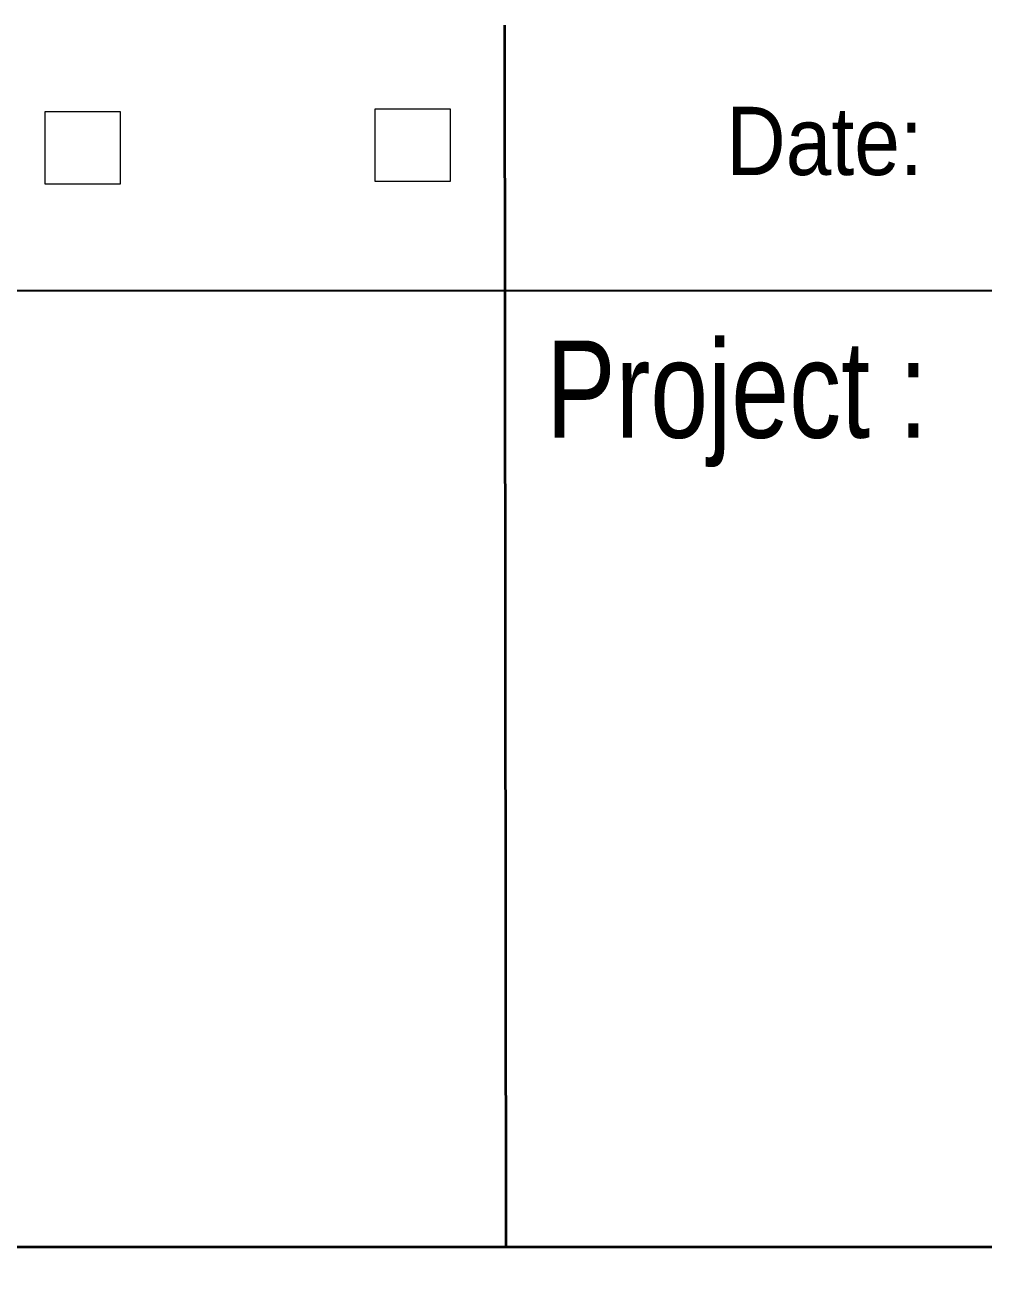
# Model space of a CAD drawing. Header units: millimetres. Extents: x 0 to 841, y 0 to 594.
# Drawn here: x 719.43 to 747.68, y 83.14 to 120.24 of the extents above; entities that cross this region are included whole.
import ezdxf

# ---------------------------------------------------------------- set-up
doc = ezdxf.new("R2010")
doc.units = ezdxf.units.MM
doc.header["$LTSCALE"] = 0.8
doc.layers.add('1', color=7, linetype='Continuous', lineweight=13)

msp = doc.modelspace()

# ---------------------------------------------------------------- linework, layer by layer
at = {"layer": '1', "lineweight": 35}
msp.add_line((733.5504, 120.2354), (733.589, 84.1906), dxfattribs=at)
at = {"layer": '1', "lineweight": 25}
msp.add_line((648.7228, 112.4181), (829.2756, 112.4181), dxfattribs=at)
at = {"layer": '1'}
for points in [[(720.0118, 117.6929), (722.2228, 117.6929), (722.2228, 115.548), (720.0118, 115.548)], [(729.7386, 117.7685), (731.9496, 117.7685), (731.9496, 115.6236), (729.7386, 115.6236)]]:
    msp.add_lwpolyline(points, close=True, dxfattribs=at)
at = {"layer": '1', "lineweight": 35}
msp.add_lwpolyline([(648.8102, 84.2291), (829.2709, 84.2291), (829.2709, 10.4063), (648.8102, 10.4063)], close=True, dxfattribs=at)

# ---------------------------------------------------------------- texts
at = {"layer": '1'}
for s, height, width, p in [('Date:', 2.013, 0.9, (740.0945, 115.8173)), ('Project :', 2.867, 0.8, (734.7843, 108.074))]:
    msp.add_text(s, height=height, dxfattribs=dict(at, width=width)).set_placement(p)

doc.saveas('drawing.dxf')
